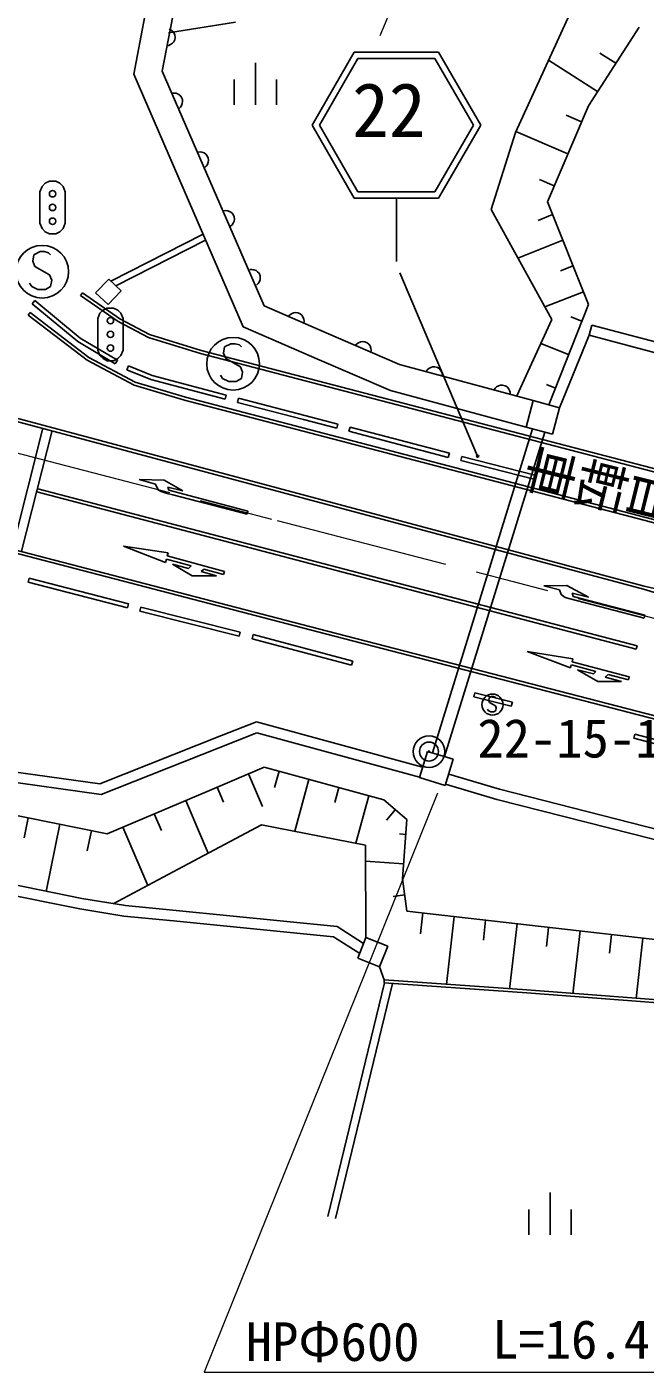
# Model space of a CAD drawing. Units: millimetres, scale not verified. Extents: x 40000 to 680000, y 20000 to 380000.
# Drawn here: x 92950 to 122266, y 267830 to 331646 of the extents above; entities that cross this region are included whole.
import ezdxf
from ezdxf.enums import TextEntityAlignment as Align

# ---------------------------------------------------------------- set-up
doc = ezdxf.new("R2010")
doc.units = ezdxf.units.MM
doc.header["$LTSCALE"] = 1000
doc.linetypes.add('CHAIN', pattern=[18.5, 12, -1.5, 3.5, -1.5])
for name, color, linetype, lineweight in [('M-BGD', 7, 'Continuous', 25), ('M-BGD-EXST', 7, 'Continuous', 25), ('M-BMK', 2, 'CHAIN', 13), ('M-BMK-SRVR', 3, 'Continuous', 25), ('M-STR-HTXT', 7, 'Continuous', 13), ('M-STR-STRC', 7, 'Continuous', 25)]:
    doc.layers.add(name, color=color, linetype=linetype, lineweight=lineweight)
doc.styles.add('@ＭＳ ゴシック', font='')
doc.styles.add('ＭＳ ゴシック', font='')
doc.styles.get('@ＭＳ ゴシック').set_extended_font_data('@MS Gothic')
doc.styles.get('ＭＳ ゴシック').set_extended_font_data('MS Gothic')

msp = doc.modelspace()

# ---------------------------------------------------------------- linework, layer by layer
at = {"layer": 'M-BGD'}
for p, q in [((98775, 333356), (98013, 329399)), ((99979, 332733), (99366, 329548)), ((118864, 332640), (116122, 326644)), ((99671, 331366), (102841, 331865)), ((99790, 331499), (99700, 331546)), ((99861, 331439), (99790, 331499)), ((99927, 331347), (99861, 331439)), ((99962, 331261), (99927, 331347)), ((99978, 331161), (99962, 331261)), ((119579, 327906), (121977, 331633)), ((99573, 330756), (99673, 330772)), ((99673, 330772), (99759, 330807)), ((99759, 330807), (99851, 330873)), ((99851, 330873), (99911, 330945)), ((99911, 330945), (99958, 331034)), ((99958, 331034), (99978, 331161)), ((103785, 329945), (103785, 327945)), ((120011, 328577), (117689, 330071)), ((120874, 329919), (120120, 330404)), ((98013, 329399), (103210, 317420)), ((99366, 329548), (104199, 318409)), ((102785, 329145), (102785, 327945)), ((104785, 329145), (104785, 327945)), ((99929, 328507), (99828, 328498)), ((100021, 328496), (99929, 328507)), ((100127, 328455), (100021, 328496)), ((100203, 328401), (100127, 328455)), ((100271, 328326), (100203, 328401)), ((100323, 328209), (100271, 328326)), ((100320, 328016), (100332, 328108)), ((100332, 328108), (100323, 328209)), ((100151, 327766), (100226, 327834)), ((100226, 327834), (100279, 327910)), ((100279, 327910), (100320, 328016)), ((117634, 323352), (119579, 327906)), ((119255, 327147), (118526, 327458)), ((116122, 326644), (114964, 322981)), ((118606, 325629), (116140, 326683)), ((101158, 325718), (101057, 325709)), ((101250, 325706), (101158, 325718)), ((101356, 325665), (101250, 325706)), ((101432, 325612), (101356, 325665)), ((101500, 325537), (101432, 325612)), ((101552, 325420), (101500, 325537)), ((101380, 324977), (101455, 325045)), ((101455, 325045), (101508, 325121)), ((101508, 325121), (101549, 325226)), ((101549, 325226), (101561, 325319)), ((101561, 325319), (101552, 325420)), ((117958, 324111), (117261, 324409)), ((102387, 322929), (102286, 322919)), ((102479, 322917), (102387, 322929)), ((102585, 322876), (102479, 322917)), ((114964, 322981), (117846, 317764)), ((119581, 318476), (117634, 323352)), ((102661, 322822), (102585, 322876)), ((102729, 322747), (102661, 322822)), ((102683, 322255), (102737, 322331)), ((102781, 322630), (102729, 322747)), ((102737, 322331), (102778, 322437)), ((102778, 322437), (102790, 322529)), ((102790, 322529), (102781, 322630)), ((117877, 322743), (117193, 322470)), ((96931, 319586), (101307, 321808)), ((102609, 322187), (102683, 322255)), ((97161, 319366), (101426, 321532)), ((118364, 321524), (116238, 320675)), ((103616, 320139), (103515, 320130)), ((103708, 320128), (103616, 320139)), ((103814, 320087), (103708, 320128)), ((103890, 320033), (103814, 320087)), ((103958, 319958), (103890, 320033)), ((104009, 319841), (103958, 319958)), ((104007, 319647), (104019, 319740)), ((104019, 319740), (104009, 319841)), ((118850, 320304), (118259, 320068)), ((96827, 319685), (96209, 319037)), ((96798, 318475), (97417, 319123)), ((97417, 319123), (96827, 319685)), ((103837, 319398), (103912, 319466)), ((103912, 319466), (103966, 319542)), ((103966, 319542), (104007, 319647)), ((119337, 319085), (117517, 318359)), ((95580, 319028), (95494, 318905)), ((95494, 318905), (97280, 317667)), ((95580, 319028), (97358, 317796)), ((96209, 319037), (96798, 318475)), ((117701, 313720), (119581, 318476)), ((93098, 318097), (93006, 317978)), ((95803, 315829), (93006, 317978)), ((95885, 315956), (93098, 318097)), ((104199, 318409), (107142, 317133)), ((105417, 317987), (105349, 317911)), ((105493, 318041), (105417, 317987)), ((105598, 318083), (105493, 318041)), ((105690, 318095), (105598, 318083)), ((105791, 318086), (105690, 318095)), ((105909, 318035), (105791, 318086)), ((105984, 317968), (105909, 318035)), ((106038, 317892), (105984, 317968)), ((106080, 317787), (106038, 317892)), ((119267, 317683), (118739, 317892)), ((97280, 317667), (98709, 316918)), ((97358, 317796), (98767, 317057)), ((103210, 317420), (106811, 315860)), ((106092, 317694), (106080, 317787)), ((106084, 317594), (106092, 317694)), ((117846, 317764), (116179, 314148)), ((119613, 317019), (119742, 317502)), ((119742, 317502), (137213, 312847)), ((98709, 316918), (101180, 316157)), ((98767, 317057), (101221, 316301)), ((107142, 317133), (110616, 315627)), ((108600, 316610), (108532, 316535)), ((108676, 316664), (108600, 316610)), ((108781, 316706), (108676, 316664)), ((108873, 316718), (108781, 316706)), ((108974, 316710), (108873, 316718)), ((109092, 316659), (108974, 316710)), ((109167, 316591), (109092, 316659)), ((109221, 316515), (109167, 316591)), ((118641, 316098), (117319, 316620)), ((118209, 313581), (119613, 317019)), ((119613, 317019), (137084, 312364)), ((98085, 314796), (95885, 315956)), ((101180, 316157), (128402, 309044)), ((101221, 316301), (128440, 309189)), ((109263, 316410), (109221, 316515)), ((109275, 316318), (109263, 316410)), ((109267, 316217), (109275, 316318)), ((98028, 314657), (95803, 315829)), ((106811, 315860), (110187, 314396)), ((110616, 315627), (116962, 313917)), ((111936, 315371), (111880, 315286)), ((112003, 315435), (111936, 315371)), ((112101, 315492), (112003, 315435)), ((112191, 315517), (112101, 315492)), ((112292, 315523), (112191, 315517)), ((112415, 315490), (112292, 315523)), ((112500, 315434), (112415, 315490)), ((112564, 315367), (112500, 315434)), ((112621, 315269), (112564, 315367)), ((112646, 315179), (112621, 315269)), ((100427, 313935), (98028, 314657)), ((100467, 314080), (98085, 314796)), ((112652, 315078), (112646, 315179)), ((115319, 314625), (115221, 314568)), ((115409, 314650), (115319, 314625)), ((115510, 314656), (115409, 314650)), ((115633, 314623), (115510, 314656)), ((115718, 314567), (115633, 314623)), ((118014, 314513), (117591, 314680)), ((121938, 308467), (100467, 314080)), ((110187, 314396), (116623, 312662)), ((115154, 314504), (115098, 314419)), ((115221, 314568), (115154, 314504)), ((115783, 314500), (115718, 314567)), ((115839, 314402), (115783, 314500)), ((115865, 314312), (115839, 314402)), ((115870, 314211), (115865, 314312)), ((122190, 304973), (90821, 313372)), ((122229, 305118), (90885, 313510)), ((121900, 308322), (100427, 313935)), ((116962, 313917), (116623, 312662)), ((118209, 313581), (116962, 313917)), ((117871, 312326), (118209, 313581)), ((92262, 306882), (93705, 312615)), ((92699, 306772), (94141, 312506)), ((112178, 297205), (116927, 312580)), ((112752, 297029), (117507, 312424)), ((116623, 312662), (117871, 312326)), ((99055, 309956), (98280, 310173)), ((98280, 310173), (99454, 310146)), ((93425, 309585), (121846, 302133)), ((93463, 309730), (121884, 302278)), ((99174, 309690), (99055, 309956)), ((99321, 309601), (99174, 309690)), ((99600, 309518), (99321, 309601)), ((99454, 310146), (100350, 309636)), ((99871, 309448), (99600, 309518)), ((100350, 309636), (99630, 309815)), ((99630, 309815), (99680, 309670)), ((99680, 309670), (103433, 308667)), ((103388, 308530), (99871, 309448)), ((103433, 308667), (103388, 308530)), ((143232, 302781), (121900, 308322)), ((143270, 302926), (121938, 308467)), ((88257, 307758), (107173, 302842)), ((88295, 307903), (107211, 302987)), ((99518, 306245), (97530, 307020)), ((97530, 307020), (99645, 306689)), ((99566, 306391), (99518, 306245)), ((100743, 306072), (99566, 306391)), ((99645, 306689), (99600, 306547)), ((99600, 306547), (102324, 305810)), ((100793, 305601), (99852, 306161)), ((99852, 306161), (100620, 305959)), ((100620, 305959), (100743, 306072)), ((101334, 305923), (101209, 305806)), ((101209, 305806), (101942, 305607)), ((102274, 305672), (101334, 305923)), ((102324, 305810), (102274, 305672)), ((101942, 305607), (100793, 305601)), ((117464, 305137), (118560, 305147)), ((118201, 304942), (117464, 305137)), ((118560, 305147), (119575, 304586)), ((127996, 303778), (122224, 305119)), ((118293, 304726), (118201, 304942)), ((118468, 304582), (118293, 304726)), ((118710, 304507), (118468, 304582)), ((122218, 303591), (118710, 304507)), ((119575, 304586), (118807, 304788)), ((118807, 304788), (118849, 304622)), ((118849, 304622), (122258, 303735)), ((127621, 303326), (122190, 304973)), ((122258, 303735), (122218, 303591)), ((103682, 302815), (103630, 302621)), ((108348, 301369), (103630, 302621)), ((108399, 301562), (103682, 302815)), ((107173, 302842), (147744, 292300)), ((107211, 302987), (147782, 292446)), ((118730, 301239), (116674, 302008)), ((116674, 302008), (118836, 301667)), ((121884, 302278), (121846, 302133)), ((108348, 301369), (108399, 301562)), ((118730, 301239), (118765, 301383)), ((119924, 301072), (118775, 301380)), ((118836, 301667), (118800, 301521)), ((118800, 301521), (121507, 300813)), ((120023, 300591), (119062, 301140)), ((119062, 301140), (119813, 300957)), ((119813, 300957), (119924, 301072)), ((121147, 300599), (120023, 300591)), ((120522, 300924), (120376, 300802)), ((120376, 300802), (121147, 300599)), ((121471, 300669), (120522, 300924)), ((121507, 300813), (121471, 300669)), ((114192, 300060), (114143, 299866)), ((115970, 299611), (114192, 300060)), ((115921, 299418), (114143, 299866)), ((114868, 299816), (114848, 299696)), ((114848, 299696), (114888, 299596)), ((114988, 299876), (114868, 299816)), ((114888, 299596), (115168, 299436)), ((115068, 299876), (114988, 299876)), ((115148, 299856), (115068, 299876)), ((115188, 299816), (115148, 299856)), ((115168, 299436), (115208, 299336)), ((115208, 299336), (115188, 299216)), ((115970, 299611), (115921, 299418)), ((102181, 298030), (103830, 298683)), ((103830, 298683), (111713, 296536)), ((114828, 299216), (114788, 299276)), ((114948, 299156), (114828, 299216)), ((115088, 299156), (114948, 299156)), ((115188, 299216), (115088, 299156)), ((96410, 295743), (102181, 298030)), ((102025, 297430), (103859, 298157)), ((103859, 298157), (111566, 296058)), ((121729, 297897), (121779, 298090)), ((126518, 296868), (121779, 298090)), ((96472, 295230), (102025, 297430)), ((126468, 296674), (121729, 297897)), ((86458, 297128), (96410, 295743)), ((111941, 297278), (111560, 296039)), ((113170, 296900), (111941, 297278)), ((112789, 295661), (113170, 296900)), ((86714, 296587), (96472, 295230)), ((104202, 296532), (101493, 295380)), ((103457, 296215), (104117, 294663)), ((109869, 294973), (104202, 296532)), ((104910, 296337), (104698, 295567)), ((112954, 296199), (115366, 295482)), ((101968, 295582), (102271, 294870)), ((106327, 295947), (105651, 293488)), ((107744, 295558), (107550, 294852)), ((111560, 296039), (112789, 295661)), ((112807, 295721), (115232, 295000)), ((115366, 295482), (134807, 290523)), ((96756, 293365), (89270, 294882)), ((101493, 295380), (96756, 293365)), ((100479, 294949), (101039, 293632)), ((109161, 295168), (108543, 292922)), ((110970, 294039), (109869, 294973)), ((115232, 295000), (134686, 290037)), ((98990, 294315), (99326, 293524)), ((110420, 294506), (109995, 294006)), ((93013, 294124), (92820, 293169)), ((94511, 293820), (93865, 290636)), ((97501, 293682), (98678, 290914)), ((104078, 293795), (100599, 291939)), ((101039, 293632), (101545, 292443)), ((109002, 292832), (104078, 293795)), ((110760, 291235), (110970, 294039)), ((96008, 293517), (95814, 292561)), ((110918, 293338), (110626, 293360)), ((109027, 288442), (109002, 292832)), ((100599, 291939), (97037, 290038)), ((110813, 291936), (109007, 292071)), ((89605, 291505), (95548, 290293)), ((110973, 289697), (110760, 291235)), ((89663, 290983), (95458, 289801)), ((110867, 290466), (110312, 290389)), ((95458, 289801), (97553, 289463)), ((95548, 290293), (97618, 289959)), ((97618, 289959), (100024, 289722)), ((97553, 289463), (99897, 289232)), ((99897, 289232), (107491, 288484)), ((100024, 289722), (107659, 288970)), ((128882, 287646), (110973, 289697)), ((111720, 289611), (111607, 288629)), ((113212, 289440), (112844, 286223)), ((114704, 289269), (114596, 288322)), ((116197, 289099), (115842, 285999)), ((107491, 288484), (108730, 287693)), ((107659, 288970), (108918, 288166)), ((117689, 288928), (117585, 288015)), ((119182, 288757), (118840, 285775)), ((120674, 288586), (120573, 287709)), ((109027, 288442), (108638, 287460)), ((110066, 288030), (109027, 288442)), ((109677, 287048), (110066, 288030)), ((122166, 288415), (121838, 285551)), ((108638, 287460), (109677, 287048)), ((109899, 286444), (109677, 287048)), ((109914, 286292), (107218, 275213)), ((107584, 275121), (110292, 286266)), ((109889, 286294), (109899, 286444)), ((109889, 286294), (116654, 285822)), ((109899, 286444), (116665, 285971)), ((116665, 285971), (131215, 284849)), ((116654, 285822), (131329, 284690)), ((117760, 276346), (117760, 274346)), ((116760, 275546), (116760, 274346)), ((118760, 275546), (118760, 274346))]:
    msp.add_line(p, q, dxfattribs=at)
for centre, radius in [((114324, 311280), 50), ((114324, 311280), 30), ((114324, 311280), 10), ((115028, 299496), 500)]:
    msp.add_circle(centre, radius, dxfattribs=at)
at = {"layer": 'M-BGD-EXST'}
for p, q in [((93666, 324080), (93816, 324230)), ((93816, 324230), (94016, 324330)), ((94016, 324330), (94316, 324330)), ((94316, 324330), (94516, 324230)), ((94516, 324230), (94666, 324080)), ((93566, 323830), (93666, 324080)), ((93566, 322330), (93566, 323830)), ((94666, 324080), (94766, 323830)), ((94766, 323830), (94766, 322330)), ((93666, 322080), (93566, 322330)), ((94766, 322330), (94666, 322080)), ((93816, 321930), (93666, 322080)), ((94016, 321830), (93816, 321930)), ((94316, 321830), (94016, 321830)), ((94516, 321930), (94316, 321830)), ((94666, 322080), (94516, 321930)), ((93275, 320834), (93225, 320534)), ((93225, 320534), (93325, 320284)), ((93575, 320984), (93275, 320834)), ((93775, 320984), (93575, 320984)), ((93975, 320934), (93775, 320984)), ((94075, 320834), (93975, 320934)), ((93325, 320284), (94025, 319884)), ((94025, 319884), (94125, 319634)), ((93175, 319334), (93075, 319484)), ((93475, 319184), (93175, 319334)), ((93825, 319184), (93475, 319184)), ((94075, 319334), (93825, 319184)), ((94125, 319634), (94075, 319334)), ((96311, 317809), (96411, 318059)), ((96311, 316309), (96311, 317809)), ((96411, 318059), (96561, 318209)), ((96561, 318209), (96761, 318309)), ((96761, 318309), (97061, 318309)), ((97061, 318309), (97261, 318209)), ((97261, 318209), (97411, 318059)), ((97411, 318059), (97511, 317809)), ((97511, 317809), (97511, 316309)), ((102627, 316618), (102327, 316468)), ((102827, 316618), (102627, 316618)), ((103027, 316568), (102827, 316618)), ((103127, 316468), (103027, 316568)), ((96411, 316059), (96311, 316309)), ((96561, 315909), (96411, 316059)), ((96761, 315809), (96561, 315909)), ((97261, 315909), (97061, 315809)), ((97411, 316059), (97261, 315909)), ((97511, 316309), (97411, 316059)), ((102327, 316468), (102277, 316168)), ((102277, 316168), (102377, 315918)), ((102377, 315918), (103077, 315518)), ((97061, 315809), (96761, 315809)), ((103077, 315518), (103177, 315268)), ((103177, 315268), (103127, 314968)), ((102227, 314968), (102127, 315118)), ((102527, 314818), (102227, 314968)), ((102877, 314818), (102527, 314818)), ((103127, 314968), (102877, 314818))]:
    msp.add_line(p, q, dxfattribs=at)
for centre, radius in [((94166, 323730), 150), ((94166, 323080), 150), ((94166, 322430), 150), ((93675, 320034), 1250), ((96911, 317709), 150), ((96911, 317059), 150), ((96911, 316409), 150), ((102727, 315668), 1250)]:
    msp.add_circle(centre, radius, dxfattribs=at)
at = {"layer": 'M-BMK'}
for p in [(70187, 317217), (202344, 282900)]:
    msp.add_line(p, (104828, 308222), dxfattribs=at)
at = {"layer": 'M-BMK-SRVR'}
for radius in [750, 450, 30]:
    msp.add_circle((112018, 297267), radius, dxfattribs=at)
at = {"layer": 'M-STR-HTXT'}
for p, q in [((109695, 331240), (112922, 338925)), ((112420, 295298), (101351, 267830)), ((101351, 267830), (126488, 267830))]:
    msp.add_line(p, q, dxfattribs=at)
at = {"layer": 'M-STR-STRC'}
for p, q in [((106474, 326982), (108474, 330446)), ((108647, 330146), (106820, 326982)), ((108474, 330446), (112474, 330446)), ((112301, 330146), (108647, 330146)), ((114128, 326982), (112301, 330146)), ((112474, 330446), (114474, 326982)), ((108474, 323518), (106474, 326982)), ((106820, 326982), (108647, 323818)), ((112301, 323818), (114128, 326982)), ((114474, 326982), (112474, 323518)), ((108647, 323818), (112301, 323818)), ((112474, 323518), (108474, 323518)), ((110474, 320518), (110474, 323518)), ((114324, 311280), (110639, 319976)), ((93325, 318664), (93197, 318510)), ((95357, 316721), (93197, 318510)), ((95473, 316885), (93325, 318664)), ((97136, 315660), (95357, 316721)), ((97239, 315832), (95473, 316885)), ((97136, 315660), (97239, 315832)), ((97695, 315382), (97772, 315566)), ((98823, 314916), (97695, 315382)), ((98886, 315106), (97772, 315566)), ((102347, 313989), (98823, 314916)), ((102398, 314182), (98886, 315106)), ((102398, 314182), (102347, 313989)), ((102940, 313833), (102991, 314027)), ((106123, 313210), (102991, 314027)), ((106073, 313017), (102940, 313833)), ((107651, 312605), (106073, 313017)), ((107701, 312799), (106123, 313210)), ((107701, 312799), (107651, 312605)), ((108221, 312464), (108272, 312657)), ((112933, 311225), (108221, 312464)), ((112984, 311419), (108272, 312657)), ((112984, 311419), (112933, 311225)), ((113527, 311077), (113577, 311271)), ((117045, 310178), (113527, 311077)), ((117094, 310372), (113577, 311271)), ((117045, 310178), (117094, 310372)), ((93008, 305306), (93058, 305500)), ((97720, 304087), (93008, 305306)), ((97770, 304281), (93058, 305500)), ((97720, 304087), (97770, 304281)), ((98298, 303932), (98347, 304126)), ((103010, 302739), (98298, 303932)), ((103059, 302933), (98347, 304126)), ((103010, 302739), (103059, 302933))]:
    msp.add_line(p, q, dxfattribs=at)
for radius in [50, 30, 10]:
    msp.add_circle((114324, 311280), radius, dxfattribs=at)

# ---------------------------------------------------------------- texts
at = {"layer": 'M-BGD', "style": '@ＭＳ ゴシック'}
msp.add_text('自転車', height=1833, rotation=166.1, dxfattribs=at).set_placement((124244, 310417), align=Align.BOTTOM_LEFT)
at = {"layer": 'M-BMK-SRVR', "style": 'ＭＳ ゴシック'}
msp.add_text('22-15-1-1', height=1833, dxfattribs=at).set_placement((114314, 296436), align=Align.BOTTOM_LEFT)
at = {"layer": 'M-STR-HTXT', "style": 'ＭＳ ゴシック'}
for s, p in [('HPΦ600', (103329, 267809)), ('L=16.4', (115014, 267919))]:
    msp.add_text(s, height=1833, dxfattribs=at).set_placement(p, align=Align.BOTTOM_LEFT)
at = {"layer": 'M-STR-STRC', "style": 'ＭＳ ゴシック'}
msp.add_text('22', height=2566, dxfattribs=at).set_placement((108370, 325655), align=Align.BOTTOM_LEFT)

doc.saveas('drawing.dxf')
